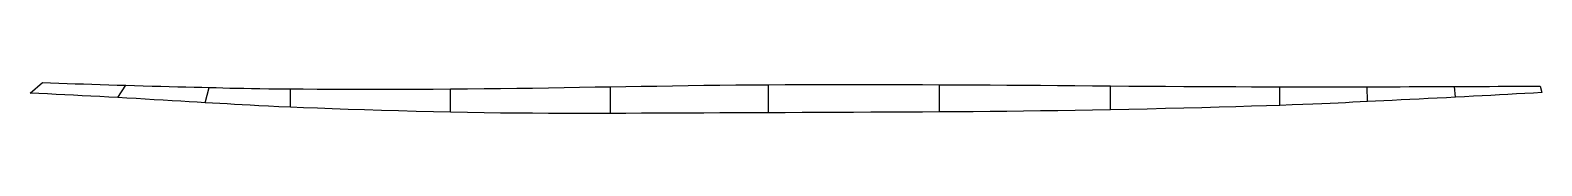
# Model space of a CAD drawing. Header units: metres. Extents: x 0 to 263, y -4 to 2.
import ezdxf

# ---------------------------------------------------------------- set-up
doc = ezdxf.new("R2010")
doc.units = ezdxf.units.M

msp = doc.modelspace()

# ---------------------------------------------------------------- linework, layer by layer
for p, q in [((0, 0), (2.13, 1.84)), ((0, 0), (2.13, 1.84)), ((1.49, -0.08), (0, 0)), ((0, 0), (0, 0)), ((2.13, 1.84), (2.13, 1.84)), ((2.13, 1.84), (3.55, 1.79)), ((3.55, 1.79), (4.97, 1.74)), ((4.97, 1.74), (6.4, 1.69)), ((6.4, 1.69), (7.84, 1.64)), ((7.84, 1.64), (9.28, 1.59)), ((9.28, 1.59), (10.73, 1.55)), ((10.73, 1.55), (12.18, 1.5)), ((12.18, 1.5), (13.66, 1.45)), ((13.66, 1.45), (15.14, 1.41)), ((15.14, 1.41), (16.64, 1.36)), ((15.24, -0.78), (16.64, 1.36)), ((16.64, 1.36), (16.64, 1.36)), ((16.64, 1.36), (16.64, 1.36)), ((16.64, 1.36), (18.15, 1.32)), ((18.15, 1.32), (19.68, 1.28)), ((19.68, 1.28), (21.2, 1.24)), ((21.2, 1.24), (22.71, 1.19)), ((22.71, 1.19), (24.21, 1.16)), ((24.21, 1.16), (25.68, 1.12)), ((25.68, 1.12), (27.12, 1.09)), ((27.12, 1.09), (28.52, 1.05)), ((28.52, 1.05), (29.86, 1.02)), ((29.86, 1.02), (31.14, 0.98)), ((30.45, -1.67), (31.14, 0.98)), ((31.14, 0.98), (31.14, 0.98)), ((31.14, 0.98), (31.14, 0.98)), ((31.14, 0.98), (32.36, 0.95)), ((32.36, 0.95), (33.55, 0.92)), ((33.55, 0.92), (34.73, 0.89)), ((34.73, 0.89), (35.93, 0.87)), ((35.93, 0.87), (37.18, 0.84)), ((37.18, 0.84), (38.52, 0.82)), ((38.52, 0.82), (39.97, 0.8)), ((39.97, 0.8), (41.57, 0.77)), ((41.57, 0.77), (43.35, 0.76)), ((43.35, 0.76), (45.33, 0.74)), ((45.32, -2.46), (45.33, 0.74)), ((45.33, 0.74), (45.33, 0.74)), ((45.33, 0.74), (45.33, 0.74)), ((45.33, 0.74), (47.54, 0.72)), ((47.54, 0.72), (49.96, 0.71)), ((49.96, 0.71), (52.55, 0.7)), ((52.55, 0.7), (55.29, 0.69)), ((55.29, 0.69), (58.15, 0.68)), ((58.15, 0.68), (61.1, 0.68)), ((61.1, 0.68), (64.11, 0.69)), ((64.11, 0.69), (67.15, 0.69)), ((67.15, 0.69), (70.18, 0.71)), ((70.18, 0.71), (73.19, 0.73)), ((73.19, 0.73), (76.14, 0.75)), ((73.19, 0.73), (73.19, 0.73)), ((73.19, 0.73), (73.19, 0.73)), ((73.2, -3.34), (73.19, 0.72)), ((76.14, 0.75), (79.04, 0.78)), ((79.04, 0.78), (81.89, 0.81)), ((81.89, 0.81), (84.71, 0.84)), ((84.71, 0.84), (87.48, 0.89)), ((87.48, 0.89), (90.22, 0.93)), ((90.22, 0.93), (92.95, 0.98)), ((92.95, 0.98), (95.65, 1.02)), ((95.65, 1.02), (98.34, 1.07)), ((98.34, 1.07), (101.03, 1.11)), ((101.03, 1.11), (103.71, 1.16)), ((101.04, -3.54), (101.03, 1.11)), ((101.03, 1.11), (101.03, 1.11)), ((101.03, 1.11), (101.03, 1.11)), ((103.71, 1.16), (106.4, 1.2)), ((106.4, 1.2), (109.1, 1.24)), ((109.1, 1.24), (111.81, 1.28)), ((111.81, 1.28), (114.54, 1.32)), ((114.54, 1.32), (117.29, 1.36)), ((117.29, 1.36), (120.06, 1.39)), ((120.06, 1.39), (122.86, 1.42)), ((122.86, 1.42), (125.69, 1.45)), ((125.69, 1.45), (128.56, 1.47)), ((128.56, 1.47), (131.46, 1.49)), ((128.56, 1.47), (128.56, 1.47)), ((128.56, 1.47), (128.56, 1.47)), ((128.57, -3.43), (128.56, 1.46)), ((131.46, 1.49), (134.4, 1.49)), ((134.4, 1.49), (137.37, 1.51)), ((137.37, 1.51), (140.35, 1.51)), ((140.35, 1.51), (143.35, 1.52)), ((143.35, 1.52), (146.36, 1.51)), ((146.36, 1.51), (149.36, 1.51)), ((149.36, 1.51), (152.36, 1.5)), ((152.36, 1.5), (155.36, 1.49)), ((155.36, 1.49), (158.32, 1.47)), ((158.33, -3.28), (158.32, 1.47)), ((158.32, 1.47), (158.32, 1.47)), ((158.32, 1.47), (158.32, 1.47)), ((158.32, 1.47), (161.27, 1.46)), ((161.27, 1.46), (164.2, 1.44)), ((164.2, 1.44), (167.12, 1.42)), ((167.12, 1.42), (170.04, 1.4)), ((170.04, 1.4), (172.97, 1.38)), ((172.97, 1.38), (175.92, 1.36)), ((175.92, 1.36), (178.9, 1.33)), ((178.9, 1.33), (181.91, 1.31)), ((181.91, 1.31), (184.98, 1.28)), ((184.98, 1.28), (188.09, 1.26)), ((188.11, -2.93), (188.09, 1.26)), ((188.09, 1.26), (188.09, 1.26)), ((188.09, 1.26), (188.09, 1.26)), ((188.09, 1.26), (191.27, 1.24)), ((191.27, 1.24), (194.48, 1.21)), ((194.48, 1.21), (197.68, 1.19)), ((197.68, 1.19), (200.87, 1.18)), ((200.87, 1.18), (203.98, 1.16)), ((203.98, 1.16), (207.01, 1.15)), ((207.01, 1.15), (209.92, 1.13)), ((209.92, 1.13), (212.67, 1.12)), ((212.67, 1.12), (215.23, 1.1)), ((215.23, 1.1), (217.58, 1.09)), ((217.6, -2.14), (217.58, 1.09)), ((217.58, 1.09), (217.58, 1.09)), ((217.58, 1.09), (217.58, 1.09)), ((217.58, 1.09), (219.7, 1.09)), ((219.7, 1.09), (221.6, 1.09)), ((221.6, 1.09), (223.31, 1.09)), ((223.31, 1.09), (224.87, 1.09)), ((224.87, 1.09), (226.31, 1.08)), ((226.31, 1.08), (227.66, 1.09)), ((227.66, 1.09), (228.95, 1.09)), ((228.95, 1.09), (230.21, 1.09)), ((230.21, 1.09), (231.48, 1.1)), ((231.48, 1.1), (232.79, 1.1)), ((232.88, -1.49), (232.79, 1.1)), ((232.79, 1.1), (232.79, 1.1)), ((232.79, 1.1), (232.79, 1.1)), ((232.79, 1.1), (234.15, 1.1)), ((234.15, 1.1), (235.58, 1.11)), ((235.58, 1.11), (237.05, 1.12)), ((237.05, 1.12), (238.56, 1.12)), ((238.56, 1.12), (240.11, 1.13)), ((240.11, 1.13), (241.68, 1.13)), ((241.68, 1.13), (243.26, 1.14)), ((243.26, 1.14), (244.85, 1.14)), ((244.85, 1.14), (246.43, 1.15)), ((246.43, 1.15), (248.01, 1.15)), ((248.01, 1.15), (249.56, 1.16)), ((248.18, -0.72), (248.01, 1.15)), ((248.01, 1.15), (248.01, 1.15)), ((248.01, 1.15), (248.01, 1.15)), ((249.56, 1.16), (251.1, 1.17)), ((251.1, 1.17), (252.61, 1.18)), ((252.61, 1.18), (254.12, 1.18)), ((254.12, 1.18), (255.6, 1.19)), ((255.6, 1.19), (257.08, 1.2)), ((257.08, 1.2), (258.55, 1.21)), ((258.55, 1.21), (260.02, 1.21)), ((260.02, 1.21), (261.48, 1.22)), ((261.73, 0.01), (260.26, -0.07)), ((261.48, 1.22), (262.93, 1.23)), ((263.2, 0.09), (261.73, 0.01)), ((262.93, 1.23), (262.93, 1.23)), ((262.93, 1.23), (263.2, 0.09)), ((263.2, 0.09), (263.2, 0.09)), ((3, -0.15), (1.49, -0.08)), ((4.5, -0.23), (3, -0.15)), ((6, -0.3), (4.5, -0.23)), ((7.52, -0.38), (6, -0.3)), ((9.04, -0.46), (7.52, -0.38)), ((10.57, -0.54), (9.04, -0.46)), ((12.12, -0.62), (10.57, -0.54)), ((13.67, -0.7), (12.12, -0.62)), ((15.24, -0.78), (13.67, -0.7)), ((16.82, -0.87), (15.24, -0.78)), ((15.24, -0.78), (15.24, -0.78)), ((15.24, -0.78), (15.24, -0.78)), ((18.42, -0.96), (16.82, -0.87)), ((20.01, -1.05), (18.42, -0.96)), ((21.59, -1.15), (20.01, -1.05)), ((23.16, -1.24), (21.59, -1.15)), ((24.7, -1.32), (23.16, -1.24)), ((26.2, -1.41), (24.7, -1.32)), ((27.67, -1.5), (26.2, -1.41)), ((29.09, -1.58), (27.67, -1.5)), ((30.45, -1.67), (29.09, -1.58)), ((31.76, -1.75), (30.45, -1.67)), ((30.45, -1.67), (30.45, -1.67)), ((30.45, -1.67), (30.45, -1.67)), ((33.02, -1.82), (31.76, -1.75)), ((34.27, -1.9), (33.02, -1.82)), ((35.56, -1.97), (34.27, -1.9)), ((36.88, -2.05), (35.56, -1.97)), ((38.29, -2.13), (36.88, -2.05)), ((39.82, -2.2), (38.29, -2.13)), ((41.47, -2.28), (39.82, -2.2)), ((43.3, -2.37), (41.47, -2.28)), ((45.32, -2.46), (43.3, -2.37)), ((47.56, -2.55), (45.32, -2.46)), ((45.32, -2.46), (45.32, -2.46)), ((45.32, -2.46), (45.32, -2.46)), ((49.99, -2.64), (47.56, -2.55)), ((203.99, -2.55), (200.87, -2.64)), ((207.02, -2.46), (203.99, -2.55)), ((209.92, -2.38), (207.02, -2.46)), ((212.68, -2.3), (209.92, -2.38)), ((215.24, -2.22), (212.68, -2.3)), ((217.6, -2.14), (215.24, -2.22)), ((219.72, -2.06), (217.6, -2.14)), ((217.6, -2.14), (217.6, -2.14)), ((217.6, -2.14), (217.6, -2.14)), ((221.62, -1.99), (219.72, -2.06)), ((223.34, -1.93), (221.62, -1.99)), ((224.91, -1.86), (223.34, -1.93)), ((226.36, -1.8), (224.91, -1.86)), ((227.72, -1.74), (226.36, -1.8)), ((229.02, -1.68), (227.72, -1.74)), ((230.29, -1.61), (229.02, -1.68)), ((231.57, -1.55), (230.29, -1.61)), ((232.88, -1.49), (231.57, -1.55)), ((234.26, -1.42), (232.88, -1.49)), ((232.88, -1.49), (232.88, -1.49)), ((232.88, -1.49), (232.88, -1.49)), ((235.69, -1.35), (234.26, -1.42)), ((237.17, -1.27), (235.69, -1.35)), ((238.7, -1.2), (237.17, -1.27)), ((240.25, -1.12), (238.7, -1.2)), ((241.83, -1.04), (240.25, -1.12)), ((243.42, -0.96), (241.83, -1.04)), ((245.01, -0.88), (243.42, -0.96)), ((246.61, -0.8), (245.01, -0.88)), ((248.18, -0.72), (246.61, -0.8)), ((249.75, -0.64), (248.18, -0.72)), ((248.18, -0.72), (248.18, -0.72)), ((248.18, -0.72), (248.18, -0.72)), ((251.29, -0.56), (249.75, -0.64)), ((252.82, -0.48), (251.29, -0.56)), ((254.33, -0.39), (252.82, -0.48)), ((255.82, -0.31), (254.33, -0.39)), ((257.31, -0.23), (255.82, -0.31)), ((258.79, -0.15), (257.31, -0.23)), ((260.26, -0.07), (258.79, -0.15)), ((52.6, -2.74), (49.99, -2.64)), ((55.34, -2.84), (52.6, -2.74)), ((58.21, -2.94), (55.34, -2.84)), ((61.15, -3.03), (58.21, -2.94)), ((64.15, -3.12), (61.15, -3.03)), ((67.18, -3.2), (64.15, -3.12)), ((70.2, -3.28), (67.18, -3.2)), ((73.2, -3.34), (70.2, -3.28)), ((76.14, -3.4), (73.2, -3.34)), ((73.2, -3.34), (73.2, -3.34)), ((73.2, -3.34), (73.2, -3.34)), ((79.04, -3.44), (76.14, -3.4)), ((81.89, -3.48), (79.04, -3.44)), ((84.7, -3.51), (81.89, -3.48)), ((87.48, -3.53), (84.7, -3.51)), ((90.22, -3.54), (87.48, -3.53)), ((92.95, -3.55), (90.22, -3.54)), ((95.66, -3.55), (92.95, -3.55)), ((98.35, -3.55), (95.66, -3.55)), ((101.04, -3.54), (98.35, -3.55)), ((103.73, -3.54), (101.04, -3.54)), ((101.04, -3.54), (101.04, -3.54)), ((101.04, -3.54), (101.04, -3.54)), ((106.42, -3.53), (103.73, -3.54)), ((109.12, -3.52), (106.42, -3.53)), ((111.83, -3.51), (109.12, -3.52)), ((114.56, -3.5), (111.83, -3.51)), ((117.31, -3.48), (114.56, -3.5)), ((120.08, -3.47), (117.31, -3.48)), ((122.87, -3.46), (120.08, -3.47)), ((125.7, -3.44), (122.87, -3.46)), ((128.57, -3.43), (125.7, -3.44)), ((131.48, -3.42), (128.57, -3.43)), ((128.57, -3.43), (128.57, -3.43)), ((128.57, -3.43), (128.57, -3.43)), ((134.41, -3.41), (131.48, -3.42)), ((137.38, -3.39), (134.41, -3.41)), ((140.37, -3.38), (137.38, -3.39)), ((143.37, -3.36), (140.37, -3.38)), ((146.37, -3.35), (143.37, -3.36)), ((149.38, -3.33), (146.37, -3.35)), ((152.38, -3.31), (149.38, -3.33)), ((155.37, -3.3), (152.38, -3.31)), ((158.33, -3.28), (155.37, -3.3)), ((161.28, -3.26), (158.33, -3.28)), ((158.33, -3.28), (158.33, -3.28)), ((158.33, -3.28), (158.33, -3.28)), ((164.21, -3.24), (161.28, -3.26)), ((167.13, -3.21), (164.21, -3.24)), ((170.05, -3.19), (167.13, -3.21)), ((172.98, -3.16), (170.05, -3.19)), ((175.94, -3.12), (172.98, -3.16)), ((178.91, -3.09), (175.94, -3.12)), ((181.93, -3.04), (178.91, -3.09)), ((184.99, -2.99), (181.93, -3.04)), ((188.11, -2.93), (184.99, -2.99)), ((191.28, -2.86), (188.11, -2.93)), ((188.11, -2.93), (188.11, -2.93)), ((188.11, -2.93), (188.11, -2.93)), ((194.48, -2.79), (191.28, -2.86)), ((197.69, -2.71), (194.48, -2.79)), ((200.87, -2.64), (197.69, -2.71))]:
    msp.add_line(p, q)

doc.saveas('drawing.dxf')
